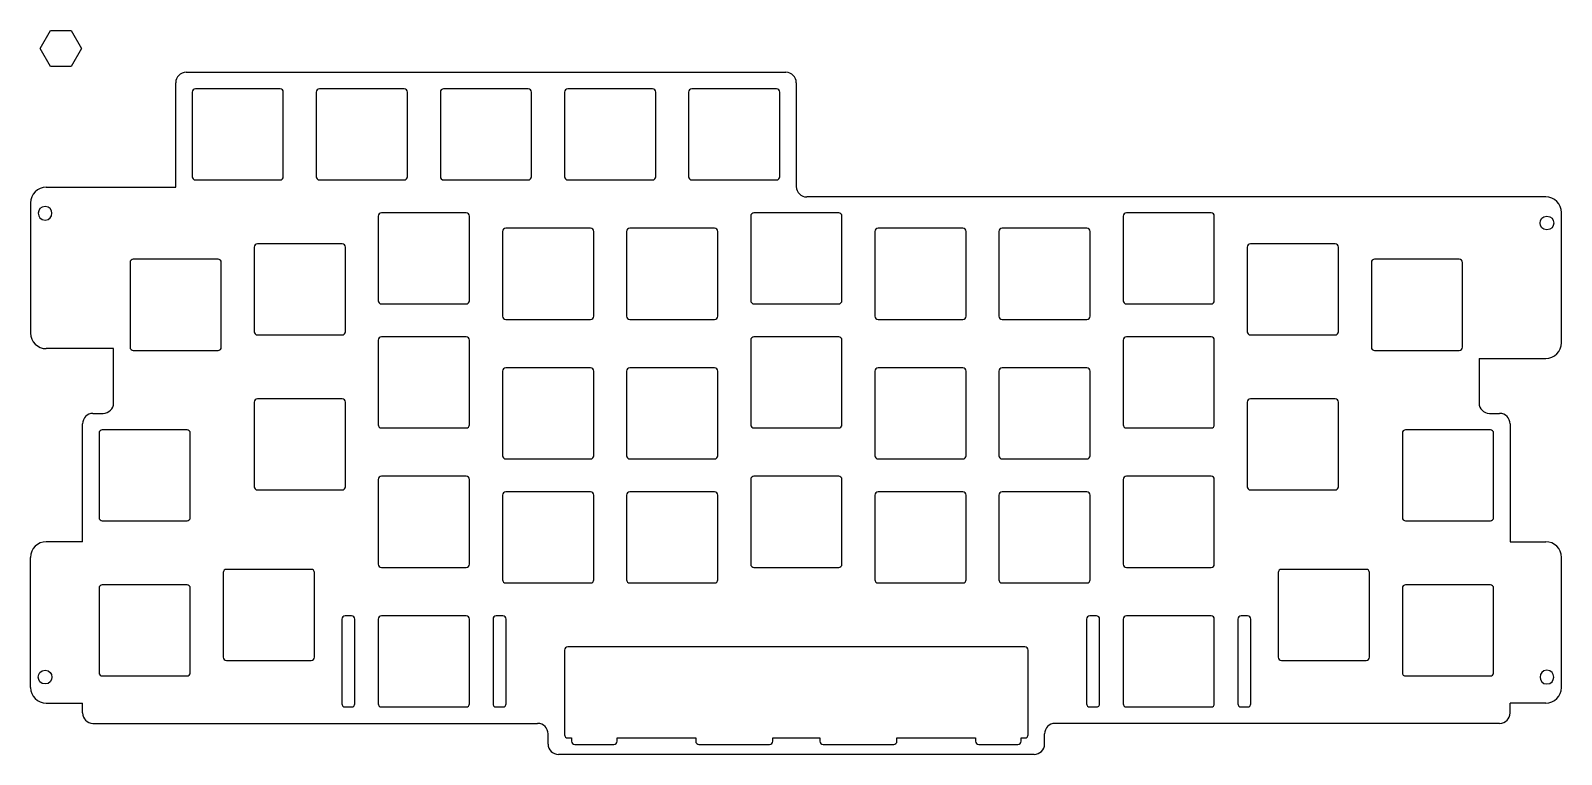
# Model space of a CAD drawing. Header units: millimetres. Extents: x -38 to 197, y -252 to -141.
import ezdxf

# ---------------------------------------------------------------- set-up
doc = ezdxf.new("R2010")
doc.units = ezdxf.units.MM
doc.layers.get('0').update_dxf_attribs({"linetype": 'CONTINUOUS', "lineweight": 25, "true_color": 0xffffff})

msp = doc.modelspace()

# ---------------------------------------------------------------- linework, layer by layer
for p, q in [((0.77, -150.14), (-12.23, -150.14)), ((19.82, -150.14), (6.82, -150.14)), ((38.87, -150.14), (25.87, -150.14)), ((57.92, -150.14), (44.92, -150.14)), ((76.97, -150.14), (63.97, -150.14)), ((-12.73, -150.64), (-12.73, -163.64)), ((1.27, -163.64), (1.27, -150.64)), ((6.32, -150.64), (6.32, -163.64)), ((20.32, -163.64), (20.32, -150.64)), ((25.37, -150.64), (25.37, -163.64)), ((39.37, -163.64), (39.37, -150.64)), ((44.42, -150.64), (44.42, -163.64)), ((58.42, -163.64), (58.42, -150.64)), ((63.47, -150.64), (63.47, -163.64)), ((77.47, -163.64), (77.47, -150.64)), ((-12.23, -164.14), (0.77, -164.14)), ((6.82, -164.14), (19.82, -164.14)), ((25.87, -164.14), (38.87, -164.14)), ((44.92, -164.14), (57.92, -164.14)), ((63.97, -164.14), (76.97, -164.14)), ((-35.11, -165.26), (-15.25, -165.26)), ((101.04, -166.76), (81.6, -166.76)), ((131.04, -166.76), (101.04, -166.76)), ((161.04, -166.76), (131.04, -166.76)), ((191.04, -166.76), (161.04, -166.76)), ((195.01, -166.76), (191.04, -166.76)), ((-37.51, -167.66), (-37.51, -187.66)), ((15.85, -169.69), (15.85, -182.69)), ((29.35, -169.19), (16.35, -169.19)), ((29.85, -182.69), (29.85, -169.69)), ((73, -169.69), (73, -182.69)), ((86.5, -169.19), (73.5, -169.19)), ((87, -182.69), (87, -169.69)), ((130.15, -169.69), (130.15, -182.69)), ((143.65, -169.19), (130.65, -169.19)), ((144.15, -182.69), (144.15, -169.69)), ((197.41, -189.16), (197.41, -169.16)), ((34.9, -172.07), (34.9, -185.07)), ((48.4, -171.57), (35.4, -171.57)), ((48.9, -185.07), (48.9, -172.07)), ((53.95, -172.07), (53.95, -185.07)), ((67.45, -171.57), (54.45, -171.57)), ((67.95, -185.07), (67.95, -172.07)), ((92.05, -172.07), (92.05, -185.07)), ((105.55, -171.57), (92.55, -171.57)), ((106.05, -185.07), (106.05, -172.07)), ((111.1, -172.07), (111.1, -185.07)), ((124.6, -171.57), (111.6, -171.57)), ((125.1, -185.07), (125.1, -172.07)), ((-3.2, -174.45), (-3.2, -187.45)), ((10.3, -173.95), (-2.7, -173.95)), ((10.8, -187.45), (10.8, -174.45)), ((149.2, -174.45), (149.2, -187.45)), ((162.7, -173.95), (149.7, -173.95)), ((163.2, -187.45), (163.2, -174.45)), ((-22.25, -176.83), (-22.25, -189.83)), ((-8.75, -176.33), (-21.75, -176.33)), ((-8.25, -189.83), (-8.25, -176.83)), ((168.25, -176.83), (168.25, -189.83)), ((181.75, -176.33), (168.75, -176.33)), ((182.25, -189.83), (182.25, -176.83)), ((16.35, -183.19), (29.35, -183.19)), ((73.5, -183.19), (86.5, -183.19)), ((130.65, -183.19), (143.65, -183.19)), ((35.4, -185.57), (48.4, -185.57)), ((54.45, -185.57), (67.45, -185.57)), ((92.55, -185.57), (105.55, -185.57)), ((111.6, -185.57), (124.6, -185.57)), ((-2.7, -187.95), (10.3, -187.95)), ((15.85, -188.74), (15.85, -201.74)), ((29.35, -188.24), (16.35, -188.24)), ((29.85, -201.74), (29.85, -188.74)), ((73, -188.74), (73, -201.74)), ((86.5, -188.24), (73.5, -188.24)), ((87, -201.74), (87, -188.74)), ((130.15, -188.74), (130.15, -201.74)), ((143.65, -188.24), (130.65, -188.24)), ((144.15, -201.74), (144.15, -188.74)), ((149.7, -187.95), (162.7, -187.95)), ((-21.75, -190.33), (-8.75, -190.33)), ((168.75, -190.33), (181.75, -190.33)), ((34.9, -193.5), (34.9, -206.5)), ((48.4, -193), (35.4, -193)), ((48.9, -206.5), (48.9, -193.5)), ((53.95, -193.5), (53.95, -206.5)), ((67.45, -193), (54.45, -193)), ((67.95, -206.5), (67.95, -193.5)), ((92.05, -193.5), (92.05, -206.5)), ((105.55, -193), (92.55, -193)), ((106.05, -206.5), (106.05, -193.5)), ((111.1, -193.5), (111.1, -206.5)), ((124.6, -193), (111.6, -193)), ((125.1, -206.5), (125.1, -193.5)), ((-3.2, -198.26), (-3.2, -211.26)), ((10.3, -197.76), (-2.7, -197.76)), ((10.8, -211.26), (10.8, -198.26)), ((149.2, -198.26), (149.2, -211.26)), ((162.7, -197.76), (149.7, -197.76)), ((163.2, -211.26), (163.2, -198.26)), ((-27.01, -203.02), (-27.01, -216.02)), ((-13.51, -202.52), (-26.51, -202.52)), ((-13.01, -216.02), (-13.01, -203.02)), ((16.35, -202.24), (29.35, -202.24)), ((73.5, -202.24), (86.5, -202.24)), ((130.65, -202.24), (143.65, -202.24)), ((173.01, -203.02), (173.01, -216.02)), ((186.51, -202.52), (173.51, -202.52)), ((187.01, -216.02), (187.01, -203.02)), ((35.4, -207), (48.4, -207)), ((54.45, -207), (67.45, -207)), ((92.55, -207), (105.55, -207)), ((111.6, -207), (124.6, -207)), ((15.85, -210.17), (15.85, -223.17)), ((29.35, -209.67), (16.35, -209.67)), ((29.85, -223.17), (29.85, -210.17)), ((73, -210.17), (73, -223.17)), ((86.5, -209.67), (73.5, -209.67)), ((87, -223.17), (87, -210.17)), ((130.15, -210.17), (130.15, -223.17)), ((143.65, -209.67), (130.65, -209.67)), ((144.15, -223.17), (144.15, -210.17)), ((-2.7, -211.76), (10.3, -211.76)), ((34.9, -212.55), (34.9, -225.55)), ((48.4, -212.05), (35.4, -212.05)), ((48.9, -225.55), (48.9, -212.55)), ((53.95, -212.55), (53.95, -225.55)), ((67.45, -212.05), (54.45, -212.05)), ((67.95, -225.55), (67.95, -212.55)), ((92.05, -212.55), (92.05, -225.55)), ((105.55, -212.05), (92.55, -212.05)), ((106.05, -225.55), (106.05, -212.55)), ((111.1, -212.55), (111.1, -225.55)), ((124.6, -212.05), (111.6, -212.05)), ((125.1, -225.55), (125.1, -212.55)), ((149.7, -211.76), (162.7, -211.76)), ((-26.51, -216.52), (-13.51, -216.52)), ((173.51, -216.52), (186.51, -216.52)), ((-37.51, -242.12), (-37.51, -222.12)), ((197.41, -242.12), (197.41, -222.12)), ((-7.96, -224.46), (-7.96, -237.46)), ((5.54, -223.96), (-7.46, -223.96)), ((6.04, -237.46), (6.04, -224.46)), ((16.35, -223.67), (29.35, -223.67)), ((73.5, -223.67), (86.5, -223.67)), ((130.65, -223.67), (143.65, -223.67)), ((153.96, -224.46), (153.96, -237.46)), ((167.46, -223.96), (154.46, -223.96)), ((167.96, -237.46), (167.96, -224.46)), ((-27.01, -226.84), (-27.01, -239.84)), ((-13.51, -226.34), (-26.51, -226.34)), ((-13.01, -239.84), (-13.01, -226.84)), ((35.4, -226.05), (48.4, -226.05)), ((54.45, -226.05), (67.45, -226.05)), ((92.55, -226.05), (105.55, -226.05)), ((111.6, -226.05), (124.6, -226.05)), ((173.01, -226.84), (173.01, -239.84)), ((186.51, -226.34), (173.51, -226.34)), ((187.01, -239.84), (187.01, -226.84)), ((10.25, -231.6), (10.25, -244.6)), ((11.75, -231.1), (10.75, -231.1)), ((12.25, -244.6), (12.25, -231.6)), ((15.85, -231.6), (15.85, -244.6)), ((29.35, -231.1), (16.35, -231.1)), ((29.85, -244.6), (29.85, -231.6)), ((33.45, -231.6), (33.45, -244.6)), ((34.95, -231.1), (33.95, -231.1)), ((35.45, -244.6), (35.45, -231.6)), ((124.55, -231.6), (124.55, -244.6)), ((126.05, -231.1), (125.05, -231.1)), ((126.55, -244.6), (126.55, -231.6)), ((130.15, -231.6), (130.15, -244.6)), ((143.65, -231.1), (130.65, -231.1)), ((144.15, -244.6), (144.15, -231.6)), ((147.75, -231.6), (147.75, -244.6)), ((149.25, -231.1), (148.25, -231.1)), ((149.75, -244.6), (149.75, -231.6)), ((44.42, -236.36), (44.42, -249.36)), ((46.01, -235.86), (44.92, -235.86)), ((52.01, -235.86), (46.01, -235.86)), ((54.45, -235.86), (52.01, -235.86)), ((57.92, -235.86), (54.45, -235.86)), ((61.25, -235.86), (57.92, -235.86)), ((62.25, -235.86), (61.25, -235.86)), ((65.06, -235.86), (62.25, -235.86)), ((67.45, -235.86), (65.06, -235.86)), ((69.89, -235.86), (67.45, -235.86)), ((71.06, -235.86), (69.89, -235.86)), ((73.5, -235.86), (71.06, -235.86)), ((75.89, -235.86), (73.5, -235.86)), ((78.7, -235.86), (75.89, -235.86)), ((79.7, -235.86), (78.7, -235.86)), ((80.3, -235.86), (79.7, -235.86)), ((81.3, -235.86), (80.3, -235.86)), ((84.11, -235.86), (81.3, -235.86)), ((86.5, -235.86), (84.11, -235.86)), ((88.94, -235.86), (86.5, -235.86)), ((90.11, -235.86), (88.94, -235.86)), ((92.55, -235.86), (90.11, -235.86)), ((94.94, -235.86), (92.55, -235.86)), ((97.75, -235.86), (94.94, -235.86)), ((98.75, -235.86), (97.75, -235.86)), ((102.07, -235.86), (98.75, -235.86)), ((105.55, -235.86), (102.07, -235.86)), ((107.99, -235.86), (105.55, -235.86)), ((113.99, -235.86), (107.99, -235.86)), ((115.07, -235.86), (113.99, -235.86)), ((115.57, -249.36), (115.57, -236.36)), ((-7.46, -237.96), (5.54, -237.96)), ((154.46, -237.96), (167.46, -237.96)), ((-26.51, -240.34), (-13.51, -240.34)), ((173.51, -240.34), (186.51, -240.34)), ((-35.11, -244.52), (-29.54, -244.52)), ((-29.54, -246.02), (-29.54, -244.52)), ((10.75, -245.1), (11.75, -245.1)), ((16.35, -245.1), (29.35, -245.1)), ((33.95, -245.1), (34.95, -245.1)), ((125.05, -245.1), (126.05, -245.1)), ((130.65, -245.1), (143.65, -245.1)), ((148.25, -245.1), (149.25, -245.1)), ((195.01, -244.52), (189.54, -244.52)), ((189.54, -246.02), (189.54, -244.52)), ((41.9, -250.79), (41.9, -249.22)), ((44.92, -249.86), (45.51, -249.86)), ((45.51, -249.86), (45.51, -250.36)), ((46.01, -250.86), (52.01, -250.86)), ((52.51, -249.86), (54.45, -249.86)), ((52.51, -250.36), (52.51, -249.86)), ((54.45, -249.86), (57.92, -249.86)), ((57.92, -249.86), (61.25, -249.86)), ((61.25, -249.86), (62.25, -249.86)), ((62.25, -249.86), (64.56, -249.86)), ((64.56, -249.86), (64.56, -250.36)), ((65.06, -250.86), (69.89, -250.86)), ((69.89, -250.86), (71.06, -250.86)), ((71.06, -250.86), (75.89, -250.86)), ((76.39, -250.36), (76.39, -249.86)), ((76.39, -249.86), (78.7, -249.86)), ((78.7, -249.86), (79.7, -249.86)), ((79.7, -249.86), (80.3, -249.86)), ((80.3, -249.86), (81.3, -249.86)), ((81.3, -249.86), (83.61, -249.86)), ((83.61, -249.86), (83.61, -250.36)), ((84.11, -250.86), (88.94, -250.86)), ((88.94, -250.86), (90.11, -250.86)), ((90.11, -250.86), (94.94, -250.86)), ((95.44, -250.36), (95.44, -249.86)), ((95.44, -249.86), (97.75, -249.86)), ((97.75, -249.86), (98.75, -249.86)), ((98.75, -249.86), (102.07, -249.86)), ((102.07, -249.86), (105.55, -249.86)), ((105.55, -249.86), (107.49, -249.86)), ((107.49, -249.86), (107.49, -250.36)), ((107.99, -250.86), (113.99, -250.86)), ((114.49, -250.36), (114.49, -249.86)), ((114.49, -249.86), (115.07, -249.86)), ((118.1, -250.79), (118.1, -249.22))]:
    msp.add_line(p, q)
at = {"color": 0, "linetype": 'CONTINUOUS'}
for p, q in [((-35.29, -168.21), (-35.29, -168.21)), ((195.19, -169.71), (195.19, -169.71)), ((-24.78, -190.06), (-35.11, -190.06)), ((184.77, -191.56), (195.01, -191.56)), ((-29.54, -219.72), (-35.11, -219.72)), ((189.54, -219.72), (195.01, -219.72)), ((-35.29, -241.57), (-35.29, -241.57)), ((195.19, -241.57), (195.19, -241.57))]:
    msp.add_line(p, q, dxfattribs=at)
msp.add_lwpolyline([(-34.46, -146.7), (-36.05, -143.95), (-34.46, -141.2), (-31.28, -141.2), (-29.7, -143.95), (-31.28, -146.7)], close=True)
msp.add_lwpolyline([(-34.46, -146.7), (-36.05, -143.95), (-34.46, -141.2), (-31.28, -141.2), (-29.7, -143.95), (-31.28, -146.7)], close=True)
at = {"color": 7, "true_color": 0x000000, "flags": 128}
for points in [[(-13.65, -147.61), (78.4, -147.61)], [(-15.25, -165.06), (-15.25, -149.21)], [(-15.25, -165.26), (-15.25, -149.21)], [(80, -149.21), (80, -165.16)], [(-24.78, -198.4), (-24.78, -190.06)], [(184.77, -191.56), (184.77, -198.4)], [(-29.54, -219.72), (-29.54, -201.6)], [(-27.94, -200), (-26.38, -200)], [(186.37, -200), (187.94, -200)], [(189.54, -201.6), (189.54, -219.72)], [(-27.94, -247.62), (40.3, -247.62)], [(187.94, -247.62), (119.7, -247.62)], [(116.5, -252.39), (43.5, -252.39)]]:
    msp.add_lwpolyline(points, dxfattribs=at)
for centre, radius, start, end in [((-13.65, -149.21), 1.6, 90, 180), ((78.4, -149.21), 1.6, 0, 90), ((-12.23, -150.64), 0.5, 90, 180), ((0.77, -150.64), 0.5, 0, 90), ((6.82, -150.64), 0.5, 90, 180), ((19.82, -150.64), 0.5, 0, 90), ((25.87, -150.64), 0.5, 90, 180), ((38.87, -150.64), 0.5, 0, 90), ((44.92, -150.64), 0.5, 90, 180), ((57.92, -150.64), 0.5, 0, 90), ((63.97, -150.64), 0.5, 90, 180), ((76.97, -150.64), 0.5, 0, 90), ((-12.23, -163.64), 0.5, 180, 270), ((0.77, -163.64), 0.5, 270, 0), ((6.82, -163.64), 0.5, 180, 270), ((19.82, -163.64), 0.5, 270, 0), ((25.87, -163.64), 0.5, 180, 270), ((38.87, -163.64), 0.5, 270, 0), ((44.92, -163.64), 0.5, 180, 270), ((57.92, -163.64), 0.5, 270, 0), ((63.97, -163.64), 0.5, 180, 270), ((76.97, -163.64), 0.5, 270, 0), ((-35.11, -167.66), 2.4, 90, 180), ((81.6, -165.16), 1.6, 180, 270), ((195.01, -169.16), 2.4, 0, 90), ((16.35, -169.69), 0.5, 90, 180), ((29.35, -169.69), 0.5, 0, 90), ((73.5, -169.69), 0.5, 90, 180), ((86.5, -169.69), 0.5, 0, 90), ((130.65, -169.69), 0.5, 90, 180), ((143.65, -169.69), 0.5, 0, 90), ((35.4, -172.07), 0.5, 90, 180), ((48.4, -172.07), 0.5, 0, 90), ((54.45, -172.07), 0.5, 90, 180), ((67.45, -172.07), 0.5, 0, 90), ((92.55, -172.07), 0.5, 90, 180), ((105.55, -172.07), 0.5, 0, 90), ((111.6, -172.07), 0.5, 90, 180), ((124.6, -172.07), 0.5, 0, 90), ((-2.7, -174.45), 0.5, 90, 180), ((10.3, -174.45), 0.5, 0, 90), ((149.7, -174.45), 0.5, 90, 180), ((162.7, -174.45), 0.5, 0, 90), ((-21.75, -176.83), 0.5, 90, 180), ((-8.75, -176.83), 0.5, 0, 90), ((168.75, -176.83), 0.5, 90, 180), ((181.75, -176.83), 0.5, 0, 90), ((16.35, -182.69), 0.5, 180, 270), ((29.35, -182.69), 0.5, 270, 0), ((73.5, -182.69), 0.5, 180, 270), ((86.5, -182.69), 0.5, 270, 0), ((130.65, -182.69), 0.5, 180, 270), ((143.65, -182.69), 0.5, 270, 0), ((35.4, -185.07), 0.5, 180, 270), ((48.4, -185.07), 0.5, 270, 0), ((54.45, -185.07), 0.5, 180, 270), ((67.45, -185.07), 0.5, 270, 0), ((92.55, -185.07), 0.5, 180, 270), ((105.55, -185.07), 0.5, 270, 0), ((111.6, -185.07), 0.5, 180, 270), ((124.6, -185.07), 0.5, 270, 0), ((-35.11, -187.66), 2.4, 180, 270), ((-2.7, -187.45), 0.5, 180, 270), ((10.3, -187.45), 0.5, 270, 0), ((149.7, -187.45), 0.5, 180, 270), ((162.7, -187.45), 0.5, 270, 0), ((-21.75, -189.83), 0.5, 180, 270), ((-8.75, -189.83), 0.5, 270, 0), ((16.35, -188.74), 0.5, 90, 180), ((29.35, -188.74), 0.5, 0, 90), ((73.5, -188.74), 0.5, 90, 180), ((86.5, -188.74), 0.5, 0, 90), ((130.65, -188.74), 0.5, 90, 180), ((143.65, -188.74), 0.5, 0, 90), ((168.75, -189.83), 0.5, 180, 270), ((181.75, -189.83), 0.5, 270, 0), ((195.01, -189.16), 2.4, 270, 0), ((35.4, -193.5), 0.5, 90, 180), ((48.4, -193.5), 0.5, 0, 90), ((54.45, -193.5), 0.5, 90, 180), ((67.45, -193.5), 0.5, 0, 90), ((92.55, -193.5), 0.5, 90, 180), ((105.55, -193.5), 0.5, 0, 90), ((111.6, -193.5), 0.5, 90, 180), ((124.6, -193.5), 0.5, 0, 90), ((-26.38, -198.4), 1.6, 270, 0), ((-2.7, -198.26), 0.5, 90, 180), ((10.3, -198.26), 0.5, 0, 90), ((149.7, -198.26), 0.5, 90, 180), ((162.7, -198.26), 0.5, 0, 90), ((186.37, -198.4), 1.6, 180, 270), ((-27.94, -201.6), 1.6, 90, 180), ((16.35, -201.74), 0.5, 180, 270), ((29.35, -201.74), 0.5, 270, 0), ((73.5, -201.74), 0.5, 180, 270), ((86.5, -201.74), 0.5, 270, 0), ((130.65, -201.74), 0.5, 180, 270), ((143.65, -201.74), 0.5, 270, 0), ((187.94, -201.6), 1.6, 0, 90), ((-26.51, -203.02), 0.5, 90, 180), ((-13.51, -203.02), 0.5, 0, 90), ((173.51, -203.02), 0.5, 90, 180), ((186.51, -203.02), 0.5, 0, 90), ((35.4, -206.5), 0.5, 180, 270), ((48.4, -206.5), 0.5, 270, 0), ((54.45, -206.5), 0.5, 180, 270), ((67.45, -206.5), 0.5, 270, 0), ((92.55, -206.5), 0.5, 180, 270), ((105.55, -206.5), 0.5, 270, 0), ((111.6, -206.5), 0.5, 180, 270), ((124.6, -206.5), 0.5, 270, 0), ((-2.7, -211.26), 0.5, 180, 270), ((10.3, -211.26), 0.5, 270, 0), ((16.35, -210.17), 0.5, 90, 180), ((29.35, -210.17), 0.5, 0, 90), ((73.5, -210.17), 0.5, 90, 180), ((86.5, -210.17), 0.5, 0, 90), ((130.65, -210.17), 0.5, 90, 180), ((143.65, -210.17), 0.5, 0, 90), ((149.7, -211.26), 0.5, 180, 270), ((162.7, -211.26), 0.5, 270, 0), ((35.4, -212.55), 0.5, 90, 180), ((48.4, -212.55), 0.5, 0, 90), ((54.45, -212.55), 0.5, 90, 180), ((67.45, -212.55), 0.5, 0, 90), ((92.55, -212.55), 0.5, 90, 180), ((105.55, -212.55), 0.5, 0, 90), ((111.6, -212.55), 0.5, 90, 180), ((124.6, -212.55), 0.5, 0, 90), ((-26.51, -216.02), 0.5, 180, 270), ((-13.51, -216.02), 0.5, 270, 0), ((173.51, -216.02), 0.5, 180, 270), ((186.51, -216.02), 0.5, 270, 0), ((-35.11, -222.12), 2.4, 90, 180), ((195.01, -222.12), 2.4, 0, 90), ((16.35, -223.17), 0.5, 180, 270), ((29.35, -223.17), 0.5, 270, 0), ((73.5, -223.17), 0.5, 180, 270), ((86.5, -223.17), 0.5, 270, 0), ((130.65, -223.17), 0.5, 180, 270), ((143.65, -223.17), 0.5, 270, 0), ((-7.46, -224.46), 0.5, 90, 180), ((5.54, -224.46), 0.5, 0, 90), ((154.46, -224.46), 0.5, 90, 180), ((167.46, -224.46), 0.5, 0, 90), ((-26.51, -226.84), 0.5, 90, 180), ((-13.51, -226.84), 0.5, 0, 90), ((35.4, -225.55), 0.5, 180, 270), ((48.4, -225.55), 0.5, 270, 0), ((54.45, -225.55), 0.5, 180, 270), ((67.45, -225.55), 0.5, 270, 0), ((92.55, -225.55), 0.5, 180, 270), ((105.55, -225.55), 0.5, 270, 0), ((111.6, -225.55), 0.5, 180, 270), ((124.6, -225.55), 0.5, 270, 0), ((173.51, -226.84), 0.5, 90, 180), ((186.51, -226.84), 0.5, 0, 90), ((10.75, -231.6), 0.5, 90, 180), ((11.75, -231.6), 0.5, 0, 90), ((16.35, -231.6), 0.5, 90, 180), ((29.35, -231.6), 0.5, 0, 90), ((33.95, -231.6), 0.5, 90, 180), ((34.95, -231.6), 0.5, 0, 90), ((125.05, -231.6), 0.5, 90, 180), ((126.05, -231.6), 0.5, 0, 90), ((130.65, -231.6), 0.5, 90, 180), ((143.65, -231.6), 0.5, 0, 90), ((148.25, -231.6), 0.5, 90, 180), ((149.25, -231.6), 0.5, 0, 90), ((44.92, -236.36), 0.5, 90, 180), ((115.07, -236.36), 0.5, 0, 90), ((-7.46, -237.46), 0.5, 180, 270), ((5.54, -237.46), 0.5, 270, 0), ((154.46, -237.46), 0.5, 180, 270), ((167.46, -237.46), 0.5, 270, 0), ((-26.51, -239.84), 0.5, 180, 270), ((-13.51, -239.84), 0.5, 270, 0), ((173.51, -239.84), 0.5, 180, 270), ((186.51, -239.84), 0.5, 270, 0), ((-35.11, -242.12), 2.4, 180, 270), ((195.01, -242.12), 2.4, 270, 0), ((-27.94, -246.02), 1.6, 180, 270), ((10.75, -244.6), 0.5, 180, 270), ((11.75, -244.6), 0.5, 270, 0), ((16.35, -244.6), 0.5, 180, 270), ((29.35, -244.6), 0.5, 270, 0), ((33.95, -244.6), 0.5, 180, 270), ((34.95, -244.6), 0.5, 270, 0), ((125.05, -244.6), 0.5, 180, 270), ((126.05, -244.6), 0.5, 270, 0), ((130.65, -244.6), 0.5, 180, 270), ((143.65, -244.6), 0.5, 270, 0), ((148.25, -244.6), 0.5, 180, 270), ((149.25, -244.6), 0.5, 270, 0), ((187.94, -246.02), 1.6, 270, 0), ((40.3, -249.22), 1.6, 0, 90), ((119.7, -249.22), 1.6, 90, 180), ((43.5, -250.79), 1.6, 180, 270), ((44.92, -249.36), 0.5, 180, 270), ((46.01, -250.36), 0.5, 180, 270), ((52.01, -250.36), 0.5, 270, 0), ((65.06, -250.36), 0.5, 180, 270), ((75.89, -250.36), 0.5, 270, 0), ((84.11, -250.36), 0.5, 180, 270), ((94.94, -250.36), 0.5, 270, 0), ((107.99, -250.36), 0.5, 180, 270), ((113.99, -250.36), 0.5, 270, 0), ((115.07, -249.36), 0.5, 270, 0), ((116.5, -250.79), 1.6, 270, 0)]:
    msp.add_arc(centre, radius, start, end)
at = {"color": 0, "linetype": 'CONTINUOUS'}
for points in [[(-35.29, -168.21), (-36.69, -168.21), (-36.69, -170.31), (-35.29, -170.31)], [(-35.29, -170.31), (-33.89, -170.31), (-33.89, -168.21), (-35.29, -168.21)], [(195.19, -171.81), (193.79, -171.81), (193.79, -169.71), (195.19, -169.71)], [(195.19, -169.71), (196.59, -169.71), (196.59, -171.81), (195.19, -171.81)], [(-35.29, -241.57), (-36.69, -241.57), (-36.69, -239.47), (-35.29, -239.47)], [(-35.29, -239.47), (-33.89, -239.47), (-33.89, -241.57), (-35.29, -241.57)], [(195.19, -239.47), (193.79, -239.47), (193.79, -241.57), (195.19, -241.57)], [(195.19, -241.57), (196.59, -241.57), (196.59, -239.47), (195.19, -239.47)]]:
    msp.add_open_spline(points, degree=3, dxfattribs=at)

doc.saveas('drawing.dxf')
